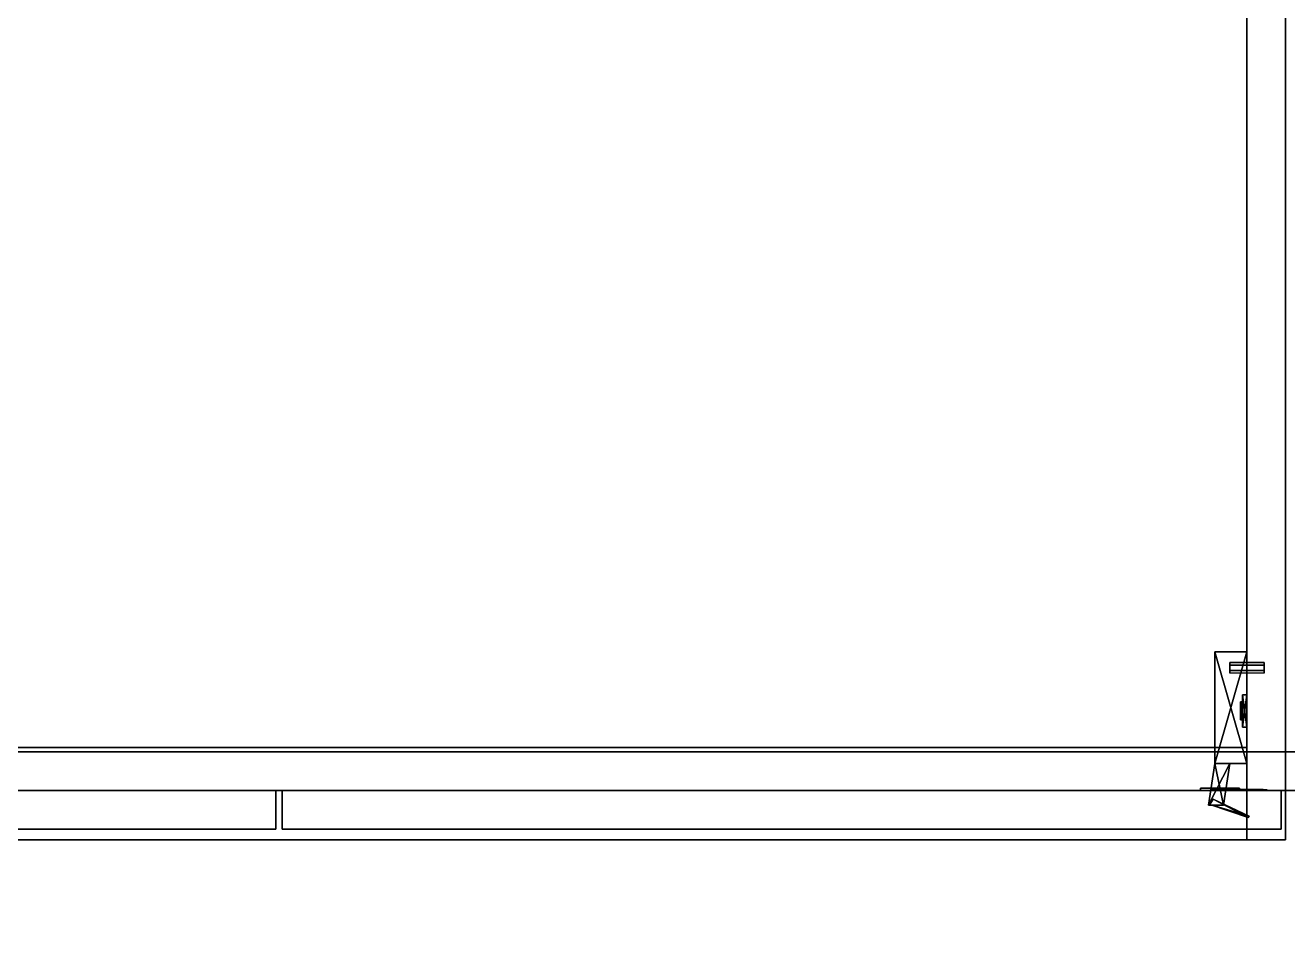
# Model space of a CAD drawing. Extents: x 0 to 5507, y -6518 to 0.
# Drawn here: x 1765 to 2352, y -2234 to -1812 of the extents above; entities that cross this region are included whole.
import ezdxf

# ---------------------------------------------------------------- set-up
doc = ezdxf.new("R2010")
doc.units = 0
for name, color, linetype in [('LAYER0', 7, 'CONTINUOUS'), ('LAYER1', 7, 'CONTINUOUS'), ('LAYER133', 254, 'CONTINUOUS'), ('LAYER134', 254, 'CONTINUOUS'), ('LAYER139', 7, 'CONTINUOUS'), ('LAYER140', 7, 'CONTINUOUS'), ('LAYER143', 7, 'CONTINUOUS'), ('LAYER168', 7, 'CONTINUOUS'), ('LAYER171', 254, 'CONTINUOUS'), ('LAYER177', 254, 'CONTINUOUS'), ('LAYER178', 28, 'CONTINUOUS'), ('LAYER179', 253, 'CONTINUOUS'), ('LAYER180', 28, 'CONTINUOUS'), ('LAYER181', 253, 'CONTINUOUS'), ('LAYER182', 254, 'CONTINUOUS'), ('LAYER536', 254, 'CONTINUOUS'), ('LAYER57', 7, 'CONTINUOUS')]:
    doc.layers.add(name, color=color, linetype=linetype)

msp = doc.modelspace()

# ---------------------------------------------------------------- linework, layer by layer
at = {"layer": 'LAYER0', "invisible_edges": 1}
for points in [[(5507, 0), (0, -6518), (0, 0), (5507, 0)], [(5507, -6518, 5), (0, 0, 5), (0, -6518, 5), (5507, -6518, 5)], [(0, 0, 5), (5507, -6518, 5), (5507, 0, 5), (0, 0, 5)], [(0, -6518), (5507, 0), (5507, -6518), (0, -6518)]]:
    msp.add_3dface(points, dxfattribs=at)
at = {"layer": 'LAYER133', "invisible_edges": 1}
for points in [[(2333, -1518, 110), (2351, -2191, 110), (2333, -2191, 110), (2333, -1518, 110)], [(2351, -2191, 110), (2333, -1518, 110), (2351, -1518, 110), (2351, -2191, 110)], [(2351, -1518, 1972), (2333, -2191, 1972), (2351, -2191, 1972), (2351, -1518, 1972)], [(2333, -2191, 1972), (2351, -1518, 1972), (2333, -1518, 1972), (2333, -2191, 1972)], [(2333, -2191, 1972), (2333, -1518, 110), (2333, -2191, 110), (2333, -2191, 1972)], [(2333, -1518, 110), (2333, -2191, 1972), (2333, -1518, 1972), (2333, -1518, 110)], [(2351, -1518, 1972), (2351, -2191, 110), (2351, -1518, 110), (2351, -1518, 1972)], [(2351, -2191, 110), (2351, -1518, 1972), (2351, -2191, 1972), (2351, -2191, 110)], [(2333, -2191, 1972), (2351, -2191, 110), (2351, -2191, 1972), (2333, -2191, 1972)], [(2351, -2191, 110), (2333, -2191, 1972), (2333, -2191, 110), (2351, -2191, 110)]]:
    msp.add_3dface(points, dxfattribs=at)
at = {"layer": 'LAYER134', "invisible_edges": 1}
for points in [[(1415, -1518, 1990), (2351, -2191, 1990), (2351, -1518, 1990), (1415, -1518, 1990)], [(2351, -2191, 1990), (1415, -1518, 1990), (1415, -2191, 1990), (2351, -2191, 1990)], [(1415, -2191, 1972), (2351, -1518, 1972), (2351, -2191, 1972), (1415, -2191, 1972)], [(2351, -1518, 1972), (1415, -2191, 1972), (1415, -1518, 1972), (2351, -1518, 1972)], [(2351, -1518, 1972), (2351, -2191, 1990), (2351, -2191, 1972), (2351, -1518, 1972)], [(2351, -2191, 1990), (2351, -1518, 1972), (2351, -1518, 1990), (2351, -2191, 1990)], [(1415, -2191, 1972), (2351, -2191, 1990), (1415, -2191, 1990), (1415, -2191, 1972)], [(2351, -2191, 1990), (1415, -2191, 1972), (2351, -2191, 1972), (2351, -2191, 1990)]]:
    msp.add_3dface(points, dxfattribs=at)
at = {"layer": 'LAYER139', "invisible_edges": 1}
for points in [[(1433, -1518, 2289), (2333, -2168, 2289), (2333, -1518, 2289), (1433, -1518, 2289)], [(2333, -2168, 2289), (1433, -1518, 2289), (1433, -2168, 2289), (2333, -2168, 2289)], [(1433, -2168, 2271), (2333, -1518, 2271), (2333, -2168, 2271), (1433, -2168, 2271)], [(2333, -1518, 2271), (1433, -2168, 2271), (1433, -1518, 2271), (2333, -1518, 2271)], [(2333, -1518, 2271), (2333, -2168, 2289), (2333, -2168, 2271), (2333, -1518, 2271)], [(2333, -2168, 2289), (2333, -1518, 2271), (2333, -1518, 2289), (2333, -2168, 2289)], [(1433, -2168, 2271), (2333, -2168, 2289), (1433, -2168, 2289), (1433, -2168, 2271)], [(2333, -2168, 2289), (1433, -2168, 2271), (2333, -2168, 2271), (2333, -2168, 2289)]]:
    msp.add_3dface(points, dxfattribs=at)
at = {"layer": 'LAYER140', "invisible_edges": 1}
for points in [[(2333, -1518, 1991), (1433, -2168, 1991), (1433, -1518, 1991), (2333, -1518, 1991)], [(1433, -2168, 1991), (2333, -1518, 1991), (2333, -2168, 1991), (1433, -2168, 1991)], [(2333, -2168, 2009), (1433, -1518, 2009), (1433, -2168, 2009), (2333, -2168, 2009)], [(1433, -1518, 2009), (2333, -2168, 2009), (2333, -1518, 2009), (1433, -1518, 2009)], [(2333, -1518, 1991), (2333, -2168, 2009), (2333, -2168, 1991), (2333, -1518, 1991)], [(2333, -2168, 2009), (2333, -1518, 1991), (2333, -1518, 2009), (2333, -2168, 2009)], [(2333, -2168, 2009), (1433, -2168, 1991), (2333, -2168, 1991), (2333, -2168, 2009)], [(1433, -2168, 1991), (2333, -2168, 2009), (1433, -2168, 2009), (1433, -2168, 1991)]]:
    msp.add_3dface(points, dxfattribs=at)
at = {"layer": 'LAYER143', "invisible_edges": 1}
for points in [[(2333, -1518, 1990), (2333, -2168, 2290), (2333, -1518, 2290), (2333, -1518, 1990)], [(2333, -2168, 2290), (2333, -1518, 1990), (2333, -2168, 1990), (2333, -2168, 2290)], [(2333, -1518, 1990), (2351, -2168, 1990), (2333, -2168, 1990), (2333, -1518, 1990)], [(2351, -2168, 1990), (2333, -1518, 1990), (2351, -1518, 1990), (2351, -2168, 1990)], [(2351, -1518, 2290), (2333, -2168, 2290), (2351, -2168, 2290), (2351, -1518, 2290)], [(2333, -2168, 2290), (2351, -1518, 2290), (2333, -1518, 2290), (2333, -2168, 2290)], [(2351, -2168, 1990), (2351, -1518, 2290), (2351, -2168, 2290), (2351, -2168, 1990)], [(2351, -1518, 2290), (2351, -2168, 1990), (2351, -1518, 1990), (2351, -1518, 2290)], [(2351, -2168, 1990), (2333, -2168, 2290), (2333, -2168, 1990), (2351, -2168, 1990)], [(2333, -2168, 2290), (2351, -2168, 1990), (2351, -2168, 2290), (2333, -2168, 2290)]]:
    msp.add_3dface(points, dxfattribs=at)
at = {"layer": 'LAYER168', "invisible_edges": 1}
for points in [[(2333, -1542.6, 2131), (1433, -2148, 2131), (1433, -1542.6, 2131), (2333, -1542.6, 2131)], [(1433, -2148, 2131), (2333, -1542.6, 2131), (2333, -2148, 2131), (1433, -2148, 2131)], [(2333, -2148, 2149), (1433, -1542.6, 2149), (1433, -2148, 2149), (2333, -2148, 2149)], [(1433, -1542.6, 2149), (2333, -2148, 2149), (2333, -1542.6, 2149), (1433, -1542.6, 2149)], [(2333, -1542.6, 2131), (2333, -2148, 2149), (2333, -2148, 2131), (2333, -1542.6, 2131)], [(2333, -2148, 2149), (2333, -1542.6, 2131), (2333, -1542.6, 2149), (2333, -2148, 2149)], [(2333, -2148, 2149), (1433, -2148, 2131), (2333, -2148, 2131), (2333, -2148, 2149)], [(1433, -2148, 2131), (2333, -2148, 2149), (1433, -2148, 2149), (1433, -2148, 2131)]]:
    msp.add_3dface(points, dxfattribs=at)
at = {"layer": 'LAYER171'}
for points in [[(2325, -2113.5, 2128.5), (2325, -2108.5, 2128.5), (2325, -2109.75, 2130.665), (2325, -2112.25, 2130.665)], [(2325, -2113.5, 2128.5), (2325, -2112.25, 2126.335), (2325, -2109.75, 2126.335), (2325, -2108.5, 2128.5)], [(2332.95, -2108, 2128.5), (2332.95, -2114, 2128.5), (2332.95, -2112.5, 2131.098), (2332.95, -2109.5, 2131.098)], [(2332.95, -2108, 2128.5), (2332.95, -2114, 2128.5), (2332.95, -2112.5, 2125.902), (2332.95, -2109.5, 2125.902)], [(2333.05, -2108, 2128.5), (2333.05, -2114, 2128.5), (2333.05, -2112.5, 2131.098), (2333.05, -2109.5, 2131.098)], [(2333.05, -2108, 2128.5), (2333.05, -2114, 2128.5), (2333.05, -2112.5, 2125.902), (2333.05, -2109.5, 2125.902)], [(2341, -2113.5, 2128.5), (2341, -2108.5, 2128.5), (2341, -2109.75, 2130.665), (2341, -2112.25, 2130.665)], [(2341, -2113.5, 2128.5), (2341, -2112.25, 2126.335), (2341, -2109.75, 2126.335), (2341, -2108.5, 2128.5)]]:
    msp.add_3dface(points, dxfattribs=at)
at = {"layer": 'LAYER177', "invisible_edges": 1}
for points in [[(1881.5, -2168, 1993), (1417, -2168, 2287), (1881.5, -2168, 2287), (1881.5, -2168, 1993)], [(1417, -2168, 2287), (1881.5, -2168, 1993), (1417, -2168, 1993), (1417, -2168, 2287)], [(1881.5, -2168, 1993), (1417, -2186, 1993), (1417, -2168, 1993), (1881.5, -2168, 1993)], [(1417, -2186, 1993), (1881.5, -2168, 1993), (1881.5, -2186, 1993), (1417, -2186, 1993)], [(1881.5, -2186, 2287), (1417, -2168, 2287), (1417, -2186, 2287), (1881.5, -2186, 2287)], [(1417, -2168, 2287), (1881.5, -2186, 2287), (1881.5, -2168, 2287), (1417, -2168, 2287)], [(1881.5, -2186, 2287), (1881.5, -2168, 1993), (1881.5, -2168, 2287), (1881.5, -2186, 2287)], [(1881.5, -2168, 1993), (1881.5, -2186, 2287), (1881.5, -2186, 1993), (1881.5, -2168, 1993)], [(1417, -2186, 1993), (1881.5, -2186, 2287), (1417, -2186, 2287), (1417, -2186, 1993)], [(1881.5, -2186, 2287), (1417, -2186, 1993), (1881.5, -2186, 1993), (1881.5, -2186, 2287)]]:
    msp.add_3dface(points, dxfattribs=at)
at = {"layer": 'LAYER178'}
for points in [[(2311.5, -2167, 2114), (2311.5, -2168, 2114), (2311.5, -2167, 2114)], [(2311.5, -2167, 2072), (2329.5, -2167, 2072), (2329.5, -2167, 2072), (2311.5, -2167, 2072)], [(2311.5, -2167, 2114), (2329.5, -2167, 2114), (2329.5, -2167, 2114), (2311.5, -2167, 2114)], [(2329.5, -2167, 2072), (2329.5, -2168, 2072), (2311.5, -2168, 2072), (2311.5, -2167, 2072)], [(2311.5, -2168, 2072), (2311.5, -2168, 2114), (2311.5, -2167, 2114), (2311.5, -2167, 2072)], [(2329.5, -2167, 2114), (2329.5, -2168, 2114), (2311.5, -2168, 2114), (2311.5, -2167, 2114)], [(2311.5, -2168, 2072), (2329.5, -2168, 2072), (2329.5, -2168, 2114), (2311.5, -2168, 2114)], [(2316.5, -2167, 2084), (2316.5, -2168, 2084), (2316.5, -2168, 2102), (2316.5, -2167, 2102)], [(2316.5, -2167, 2084), (2316.5, -2168, 2084), (2329.5, -2168, 2084), (2329.5, -2167, 2084)], [(2316.5, -2167, 2102), (2316.5, -2168, 2102), (2329.5, -2168, 2102), (2329.5, -2167, 2102)], [(2316.5, -2168, 2084), (2316.5, -2168, 2102), (2316.5, -2168, 2084)], [(2329.5, -2167, 2084), (2329.5, -2168, 2084), (2329.5, -2168, 2072), (2329.5, -2167, 2072)], [(2329.5, -2167, 2102), (2329.5, -2168, 2102), (2329.5, -2168, 2114), (2329.5, -2167, 2114)], [(2329.5, -2168, 2084), (2329.5, -2168, 2072), (2329.5, -2168, 2084)], [(2329.5, -2168, 2102), (2329.5, -2168, 2114), (2329.5, -2168, 2102)]]:
    msp.add_3dface(points, dxfattribs=at)
for points, invisible_edges in [([(2311.5, -2167, 2114), (2311.5, -2167, 2072), (2316.5, -2167, 2084), (2316.5, -2167, 2102)], 10), ([(2311.5, -2167, 2072), (2316.5, -2167, 2084), (2329.5, -2167, 2084), (2329.5, -2167, 2072)], 1), ([(2311.5, -2167, 2114), (2316.5, -2167, 2102), (2329.5, -2167, 2102), (2329.5, -2167, 2114)], 1), ([(2329.5, -2167.5, 2102), (2329.5, -2167.5, 2084), (2316.5, -2167.5, 2084), (2316.5, -2167.5, 2102)], 1), ([(2333.709, -2167.5, 2098.317), (2333.5, -2167.5, 2087.5), (2329.5, -2167.5, 2084), (2329.5, -2167.5, 2102)], 5), ([(2329.5, -2167.75, 2080), (2334.475, -2167.75, 2080.99), (2333.5, -2167.75, 2087.5), (2329.5, -2167.75, 2084)], 2), ([(2334.475, -2167.75, 2105.01), (2329.5, -2167.75, 2106), (2329.5, -2167.75, 2102), (2333.5, -2167.75, 2098.5)], 8), ([(2340.5, -2167.5, 2098.5), (2340.5, -2167.5, 2087.5), (2333.5, -2167.5, 2087.5), (2333.709, -2167.5, 2098.317)], 4), ([(2334.475, -2167.75, 2080.99), (2338.692, -2167.75, 2083.808), (2337, -2167.75, 2087.5), (2333.5, -2167.75, 2087.5)], 10), ([(2338.692, -2167.75, 2102.192), (2334.475, -2167.75, 2105.01), (2333.5, -2167.75, 2098.5), (2337, -2167.75, 2098.5)], 10), ([(2338.692, -2167.75, 2083.808), (2341.51, -2167.75, 2088.025), (2340.5, -2167.75, 2087.5), (2337, -2167.75, 2087.5)], 10), ([(2341.51, -2167.75, 2097.975), (2338.692, -2167.75, 2102.192), (2337, -2167.75, 2098.5), (2340.5, -2167.75, 2098.5)], 10), ([(2341.51, -2167.75, 2088.025), (2342.5, -2167.75, 2093), (2340.5, -2167.75, 2093), (2340.5, -2167.75, 2087.5)], 10), ([(2342.5, -2167.75, 2093), (2341.51, -2167.75, 2097.975), (2340.5, -2167.75, 2098.5), (2340.5, -2167.75, 2093)], 10)]:
    msp.add_3dface(points, dxfattribs=dict(at, invisible_edges=invisible_edges))
at = {"layer": 'LAYER179'}
for points in [[(2333, -2155.5, 2086.217), (2318.079, -2155.5, 2086.217), (2333, -2103.5, 2086.217), (2333, -2155.5, 2086.217)], [(2333, -2103.5, 2086.217), (2318.079, -2155.5, 2086.217), (2318.079, -2103.5, 2086.217), (2333, -2103.5, 2086.217)], [(2333, -2103.5, 2086.217), (2318.079, -2103.5, 2086.217), (2333, -2103.5, 2099.783), (2333, -2103.5, 2086.217)], [(2333, -2103.5, 2099.783), (2318.079, -2103.5, 2086.217), (2318.079, -2103.5, 2099.783), (2333, -2103.5, 2099.783)], [(2333, -2103.5, 2099.783), (2318.079, -2103.5, 2099.783), (2333, -2155.5, 2099.783), (2333, -2103.5, 2099.783)], [(2333, -2155.5, 2099.783), (2318.079, -2103.5, 2099.783), (2318.079, -2155.5, 2099.783), (2333, -2155.5, 2099.783)], [(2318.079, -2155.5, 2086.217), (2318.079, -2155.5, 2099.783), (2318.079, -2103.5, 2086.217), (2318.079, -2155.5, 2086.217)], [(2318.079, -2103.5, 2086.217), (2318.079, -2155.5, 2099.783), (2318.079, -2103.5, 2099.783), (2318.079, -2103.5, 2086.217)], [(2331.01, -2138.5, 2119), (2333, -2138.5, 2119), (2333, -2123.5, 2119), (2331.01, -2138.5, 2119)], [(2331.01, -2138.5, 2119), (2333, -2123.5, 2119), (2331.01, -2123.5, 2119), (2331.01, -2138.5, 2119)], [(2331.01, -2123.5, 2119), (2333, -2123.5, 2119), (2333, -2123.5, 2067), (2331.01, -2123.5, 2119)], [(2331.01, -2123.5, 2119), (2333, -2123.5, 2067), (2331.01, -2123.5, 2067), (2331.01, -2123.5, 2119)], [(2331.01, -2123.5, 2067), (2333, -2123.5, 2067), (2333, -2138.5, 2067), (2331.01, -2123.5, 2067)], [(2331.01, -2123.5, 2067), (2333, -2138.5, 2067), (2331.01, -2138.5, 2067), (2331.01, -2123.5, 2067)], [(2331.01, -2138.5, 2067), (2331.01, -2138.5, 2119), (2331.01, -2123.5, 2119), (2331.01, -2138.5, 2067)], [(2331.01, -2138.5, 2067), (2331.01, -2123.5, 2119), (2331.01, -2123.5, 2067), (2331.01, -2138.5, 2067)], [(2330.016, -2131, 2106.291), (2330.016, -2126.757, 2111.087), (2331.01, -2131, 2106.291), (2330.016, -2131, 2106.291)], [(2331.01, -2131, 2106.291), (2330.016, -2126.757, 2111.087), (2331.01, -2126.757, 2111.087), (2331.01, -2131, 2106.291)], [(2330.016, -2126.757, 2111.087), (2330.016, -2131, 2115.883), (2331.01, -2126.757, 2111.087), (2330.016, -2126.757, 2111.087)], [(2331.01, -2126.757, 2111.087), (2330.016, -2131, 2115.883), (2331.01, -2131, 2115.883), (2331.01, -2126.757, 2111.087)], [(2330.016, -2131, 2115.883), (2330.016, -2126.757, 2111.087), (2330.016, -2135.243, 2111.087), (2330.016, -2131, 2115.883)], [(2330.016, -2135.243, 2111.087), (2330.016, -2126.757, 2111.087), (2330.016, -2131, 2106.291), (2330.016, -2135.243, 2111.087)], [(2330.016, -2131, 2070.117), (2330.016, -2126.757, 2074.913), (2331.01, -2131, 2070.117), (2330.016, -2131, 2070.117)], [(2331.01, -2131, 2070.117), (2330.016, -2126.757, 2074.913), (2331.01, -2126.757, 2074.913), (2331.01, -2131, 2070.117)], [(2330.016, -2126.757, 2074.913), (2330.016, -2131, 2079.709), (2331.01, -2126.757, 2074.913), (2330.016, -2126.757, 2074.913)], [(2331.01, -2126.757, 2074.913), (2330.016, -2131, 2079.709), (2331.01, -2131, 2079.709), (2331.01, -2126.757, 2074.913)], [(2330.016, -2131, 2079.709), (2330.016, -2126.757, 2074.913), (2330.016, -2135.243, 2074.913), (2330.016, -2131, 2079.709)], [(2330.016, -2135.243, 2074.913), (2330.016, -2126.757, 2074.913), (2330.016, -2131, 2070.117), (2330.016, -2135.243, 2074.913)], [(2331.01, -2131, 2115.883), (2331.01, -2126.757, 2111.087), (2331.01, -2131, 2106.291), (2331.01, -2131, 2115.883)], [(2331.01, -2131, 2079.709), (2331.01, -2126.757, 2074.913), (2331.01, -2131, 2070.117), (2331.01, -2131, 2079.709)], [(2330.016, -2135.243, 2111.087), (2330.016, -2131, 2106.291), (2331.01, -2135.243, 2111.087), (2330.016, -2135.243, 2111.087)], [(2331.01, -2135.243, 2111.087), (2330.016, -2131, 2106.291), (2331.01, -2131, 2106.291), (2331.01, -2135.243, 2111.087)], [(2331.01, -2131, 2115.883), (2330.016, -2131, 2115.883), (2331.01, -2135.243, 2111.087), (2331.01, -2131, 2115.883)], [(2331.01, -2135.243, 2111.087), (2330.016, -2131, 2115.883), (2330.016, -2135.243, 2111.087), (2331.01, -2135.243, 2111.087)], [(2330.016, -2135.243, 2074.913), (2330.016, -2131, 2070.117), (2331.01, -2135.243, 2074.913), (2330.016, -2135.243, 2074.913)], [(2331.01, -2135.243, 2074.913), (2330.016, -2131, 2070.117), (2331.01, -2131, 2070.117), (2331.01, -2135.243, 2074.913)], [(2331.01, -2131, 2079.709), (2330.016, -2131, 2079.709), (2331.01, -2135.243, 2074.913), (2331.01, -2131, 2079.709)], [(2331.01, -2135.243, 2074.913), (2330.016, -2131, 2079.709), (2330.016, -2135.243, 2074.913), (2331.01, -2135.243, 2074.913)], [(2331.01, -2131, 2115.883), (2331.01, -2131, 2106.291), (2331.01, -2135.243, 2111.087), (2331.01, -2131, 2115.883)], [(2331.01, -2131, 2079.709), (2331.01, -2131, 2070.117), (2331.01, -2135.243, 2074.913), (2331.01, -2131, 2079.709)], [(2333, -2138.5, 2067), (2333, -2138.5, 2119), (2331.01, -2138.5, 2119), (2333, -2138.5, 2067)], [(2333, -2138.5, 2067), (2331.01, -2138.5, 2119), (2331.01, -2138.5, 2067), (2333, -2138.5, 2067)], [(2322.058, -2174.865, 2086.217), (2315.094, -2174.865, 2086.217), (2325.042, -2155.5, 2086.217), (2322.058, -2174.865, 2086.217)], [(2325.042, -2155.5, 2086.217), (2315.094, -2174.865, 2086.217), (2318.079, -2155.5, 2086.217), (2325.042, -2155.5, 2086.217)], [(2322.058, -2174.865, 2099.783), (2318.079, -2155.5, 2099.783), (2315.094, -2174.865, 2099.783), (2322.058, -2174.865, 2099.783)], [(2315.094, -2174.865, 2086.217), (2315.094, -2174.865, 2099.783), (2318.079, -2155.5, 2086.217), (2315.094, -2174.865, 2086.217)], [(2318.079, -2155.5, 2086.217), (2315.094, -2174.865, 2099.783), (2318.079, -2155.5, 2099.783), (2318.079, -2155.5, 2086.217)], [(2325.042, -2155.5, 2099.783), (2318.079, -2155.5, 2099.783), (2322.058, -2174.865, 2099.783), (2325.042, -2155.5, 2099.783)], [(2317.308, -2172.075, 2087.348), (2333.591, -2180.5, 2087.348), (2315.818, -2174.456, 2087.348), (2317.308, -2172.075, 2087.348)], [(2317.308, -2172.075, 2098.652), (2315.818, -2174.456, 2098.652), (2334.082, -2179.923, 2098.652), (2317.308, -2172.075, 2098.652)], [(2334.082, -2179.923, 2098.652), (2315.818, -2174.456, 2098.652), (2333.591, -2180.5, 2098.652), (2334.082, -2179.923, 2098.652)], [(2333.591, -2180.5, 2087.348), (2333.591, -2180.5, 2098.652), (2315.818, -2174.456, 2087.348), (2333.591, -2180.5, 2087.348)], [(2315.818, -2174.456, 2087.348), (2333.591, -2180.5, 2098.652), (2315.818, -2174.456, 2098.652), (2315.818, -2174.456, 2087.348)], [(2334.082, -2179.923, 2087.348), (2333.591, -2180.5, 2087.348), (2317.308, -2172.075, 2087.348), (2334.082, -2179.923, 2087.348)]]:
    msp.add_3dface(points, dxfattribs=at)
at = {"layer": 'LAYER180'}
for points in [[(2311.5, -2167, 2208), (2311.5, -2168, 2208), (2311.5, -2167, 2208)], [(2311.5, -2167, 2166), (2329.5, -2167, 2166), (2329.5, -2167, 2166), (2311.5, -2167, 2166)], [(2311.5, -2167, 2208), (2329.5, -2167, 2208), (2329.5, -2167, 2208), (2311.5, -2167, 2208)], [(2329.5, -2167, 2166), (2329.5, -2168, 2166), (2311.5, -2168, 2166), (2311.5, -2167, 2166)], [(2311.5, -2168, 2166), (2311.5, -2168, 2208), (2311.5, -2167, 2208), (2311.5, -2167, 2166)], [(2329.5, -2167, 2208), (2329.5, -2168, 2208), (2311.5, -2168, 2208), (2311.5, -2167, 2208)], [(2311.5, -2168, 2166), (2329.5, -2168, 2166), (2329.5, -2168, 2208), (2311.5, -2168, 2208)], [(2316.5, -2167, 2178), (2316.5, -2168, 2178), (2316.5, -2168, 2196), (2316.5, -2167, 2196)], [(2316.5, -2167, 2178), (2316.5, -2168, 2178), (2329.5, -2168, 2178), (2329.5, -2167, 2178)], [(2316.5, -2167, 2196), (2316.5, -2168, 2196), (2329.5, -2168, 2196), (2329.5, -2167, 2196)], [(2316.5, -2168, 2178), (2316.5, -2168, 2196), (2316.5, -2168, 2178)], [(2329.5, -2167, 2178), (2329.5, -2168, 2178), (2329.5, -2168, 2166), (2329.5, -2167, 2166)], [(2329.5, -2167, 2196), (2329.5, -2168, 2196), (2329.5, -2168, 2208), (2329.5, -2167, 2208)], [(2329.5, -2168, 2178), (2329.5, -2168, 2166), (2329.5, -2168, 2178)], [(2329.5, -2168, 2196), (2329.5, -2168, 2208), (2329.5, -2168, 2196)]]:
    msp.add_3dface(points, dxfattribs=at)
for points, invisible_edges in [([(2311.5, -2167, 2208), (2311.5, -2167, 2166), (2316.5, -2167, 2178), (2316.5, -2167, 2196)], 10), ([(2311.5, -2167, 2166), (2316.5, -2167, 2178), (2329.5, -2167, 2178), (2329.5, -2167, 2166)], 1), ([(2311.5, -2167, 2208), (2316.5, -2167, 2196), (2329.5, -2167, 2196), (2329.5, -2167, 2208)], 1), ([(2329.5, -2167.5, 2196), (2329.5, -2167.5, 2178), (2316.5, -2167.5, 2178), (2316.5, -2167.5, 2196)], 1), ([(2333.709, -2167.5, 2192.317), (2333.5, -2167.5, 2181.5), (2329.5, -2167.5, 2178), (2329.5, -2167.5, 2196)], 5), ([(2329.5, -2167.75, 2174), (2334.475, -2167.75, 2174.99), (2333.5, -2167.75, 2181.5), (2329.5, -2167.75, 2178)], 2), ([(2334.475, -2167.75, 2199.01), (2329.5, -2167.75, 2200), (2329.5, -2167.75, 2196), (2333.5, -2167.75, 2192.5)], 8), ([(2340.5, -2167.5, 2192.5), (2340.5, -2167.5, 2181.5), (2333.5, -2167.5, 2181.5), (2333.709, -2167.5, 2192.317)], 4), ([(2334.475, -2167.75, 2174.99), (2338.692, -2167.75, 2177.808), (2337, -2167.75, 2181.5), (2333.5, -2167.75, 2181.5)], 10), ([(2338.692, -2167.75, 2196.192), (2334.475, -2167.75, 2199.01), (2333.5, -2167.75, 2192.5), (2337, -2167.75, 2192.5)], 10), ([(2338.692, -2167.75, 2177.808), (2341.51, -2167.75, 2182.025), (2340.5, -2167.75, 2181.5), (2337, -2167.75, 2181.5)], 10), ([(2341.51, -2167.75, 2191.975), (2338.692, -2167.75, 2196.192), (2337, -2167.75, 2192.5), (2340.5, -2167.75, 2192.5)], 10), ([(2341.51, -2167.75, 2182.025), (2342.5, -2167.75, 2187), (2340.5, -2167.75, 2187), (2340.5, -2167.75, 2181.5)], 10), ([(2342.5, -2167.75, 2187), (2341.51, -2167.75, 2191.975), (2340.5, -2167.75, 2192.5), (2340.5, -2167.75, 2187)], 10)]:
    msp.add_3dface(points, dxfattribs=dict(at, invisible_edges=invisible_edges))
at = {"layer": 'LAYER181'}
for points in [[(2333, -2155.5, 2180.217), (2318.079, -2155.5, 2180.217), (2333, -2103.5, 2180.217), (2333, -2155.5, 2180.217)], [(2333, -2103.5, 2180.217), (2318.079, -2155.5, 2180.217), (2318.079, -2103.5, 2180.217), (2333, -2103.5, 2180.217)], [(2333, -2103.5, 2180.217), (2318.079, -2103.5, 2180.217), (2333, -2103.5, 2193.783), (2333, -2103.5, 2180.217)], [(2333, -2103.5, 2193.783), (2318.079, -2103.5, 2180.217), (2318.079, -2103.5, 2193.783), (2333, -2103.5, 2193.783)], [(2333, -2103.5, 2193.783), (2318.079, -2103.5, 2193.783), (2333, -2155.5, 2193.783), (2333, -2103.5, 2193.783)], [(2333, -2155.5, 2193.783), (2318.079, -2103.5, 2193.783), (2318.079, -2155.5, 2193.783), (2333, -2155.5, 2193.783)], [(2318.079, -2155.5, 2180.217), (2318.079, -2155.5, 2193.783), (2318.079, -2103.5, 2180.217), (2318.079, -2155.5, 2180.217)], [(2318.079, -2103.5, 2180.217), (2318.079, -2155.5, 2193.783), (2318.079, -2103.5, 2193.783), (2318.079, -2103.5, 2180.217)], [(2331.01, -2138.5, 2213), (2333, -2138.5, 2213), (2333, -2123.5, 2213), (2331.01, -2138.5, 2213)], [(2331.01, -2138.5, 2213), (2333, -2123.5, 2213), (2331.01, -2123.5, 2213), (2331.01, -2138.5, 2213)], [(2331.01, -2123.5, 2213), (2333, -2123.5, 2213), (2333, -2123.5, 2161), (2331.01, -2123.5, 2213)], [(2331.01, -2123.5, 2213), (2333, -2123.5, 2161), (2331.01, -2123.5, 2161), (2331.01, -2123.5, 2213)], [(2331.01, -2123.5, 2161), (2333, -2123.5, 2161), (2333, -2138.5, 2161), (2331.01, -2123.5, 2161)], [(2331.01, -2123.5, 2161), (2333, -2138.5, 2161), (2331.01, -2138.5, 2161), (2331.01, -2123.5, 2161)], [(2331.01, -2138.5, 2161), (2331.01, -2138.5, 2213), (2331.01, -2123.5, 2213), (2331.01, -2138.5, 2161)], [(2331.01, -2138.5, 2161), (2331.01, -2123.5, 2213), (2331.01, -2123.5, 2161), (2331.01, -2138.5, 2161)], [(2330.016, -2131, 2200.291), (2330.016, -2126.757, 2205.087), (2331.01, -2131, 2200.291), (2330.016, -2131, 2200.291)], [(2331.01, -2131, 2200.291), (2330.016, -2126.757, 2205.087), (2331.01, -2126.757, 2205.087), (2331.01, -2131, 2200.291)], [(2330.016, -2126.757, 2205.087), (2330.016, -2131, 2209.883), (2331.01, -2126.757, 2205.087), (2330.016, -2126.757, 2205.087)], [(2331.01, -2126.757, 2205.087), (2330.016, -2131, 2209.883), (2331.01, -2131, 2209.883), (2331.01, -2126.757, 2205.087)], [(2330.016, -2131, 2209.883), (2330.016, -2126.757, 2205.087), (2330.016, -2135.243, 2205.087), (2330.016, -2131, 2209.883)], [(2330.016, -2135.243, 2205.087), (2330.016, -2126.757, 2205.087), (2330.016, -2131, 2200.291), (2330.016, -2135.243, 2205.087)], [(2330.016, -2131, 2164.117), (2330.016, -2126.757, 2168.913), (2331.01, -2131, 2164.117), (2330.016, -2131, 2164.117)], [(2331.01, -2131, 2164.117), (2330.016, -2126.757, 2168.913), (2331.01, -2126.757, 2168.913), (2331.01, -2131, 2164.117)], [(2330.016, -2126.757, 2168.913), (2330.016, -2131, 2173.709), (2331.01, -2126.757, 2168.913), (2330.016, -2126.757, 2168.913)], [(2331.01, -2126.757, 2168.913), (2330.016, -2131, 2173.709), (2331.01, -2131, 2173.709), (2331.01, -2126.757, 2168.913)], [(2330.016, -2131, 2173.709), (2330.016, -2126.757, 2168.913), (2330.016, -2135.243, 2168.913), (2330.016, -2131, 2173.709)], [(2330.016, -2135.243, 2168.913), (2330.016, -2126.757, 2168.913), (2330.016, -2131, 2164.117), (2330.016, -2135.243, 2168.913)], [(2331.01, -2131, 2209.883), (2331.01, -2126.757, 2205.087), (2331.01, -2131, 2200.291), (2331.01, -2131, 2209.883)], [(2331.01, -2131, 2173.709), (2331.01, -2126.757, 2168.913), (2331.01, -2131, 2164.117), (2331.01, -2131, 2173.709)], [(2330.016, -2135.243, 2205.087), (2330.016, -2131, 2200.291), (2331.01, -2135.243, 2205.087), (2330.016, -2135.243, 2205.087)], [(2331.01, -2135.243, 2205.087), (2330.016, -2131, 2200.291), (2331.01, -2131, 2200.291), (2331.01, -2135.243, 2205.087)], [(2331.01, -2131, 2209.883), (2330.016, -2131, 2209.883), (2331.01, -2135.243, 2205.087), (2331.01, -2131, 2209.883)], [(2331.01, -2135.243, 2205.087), (2330.016, -2131, 2209.883), (2330.016, -2135.243, 2205.087), (2331.01, -2135.243, 2205.087)], [(2330.016, -2135.243, 2168.913), (2330.016, -2131, 2164.117), (2331.01, -2135.243, 2168.913), (2330.016, -2135.243, 2168.913)], [(2331.01, -2135.243, 2168.913), (2330.016, -2131, 2164.117), (2331.01, -2131, 2164.117), (2331.01, -2135.243, 2168.913)], [(2331.01, -2131, 2173.709), (2330.016, -2131, 2173.709), (2331.01, -2135.243, 2168.913), (2331.01, -2131, 2173.709)], [(2331.01, -2135.243, 2168.913), (2330.016, -2131, 2173.709), (2330.016, -2135.243, 2168.913), (2331.01, -2135.243, 2168.913)], [(2331.01, -2131, 2209.883), (2331.01, -2131, 2200.291), (2331.01, -2135.243, 2205.087), (2331.01, -2131, 2209.883)], [(2331.01, -2131, 2173.709), (2331.01, -2131, 2164.117), (2331.01, -2135.243, 2168.913), (2331.01, -2131, 2173.709)], [(2333, -2138.5, 2161), (2333, -2138.5, 2213), (2331.01, -2138.5, 2213), (2333, -2138.5, 2161)], [(2333, -2138.5, 2161), (2331.01, -2138.5, 2213), (2331.01, -2138.5, 2161), (2333, -2138.5, 2161)], [(2322.058, -2174.865, 2180.217), (2315.094, -2174.865, 2180.217), (2325.042, -2155.5, 2180.217), (2322.058, -2174.865, 2180.217)], [(2325.042, -2155.5, 2180.217), (2315.094, -2174.865, 2180.217), (2318.079, -2155.5, 2180.217), (2325.042, -2155.5, 2180.217)], [(2322.058, -2174.865, 2193.783), (2318.079, -2155.5, 2193.783), (2315.094, -2174.865, 2193.783), (2322.058, -2174.865, 2193.783)], [(2315.094, -2174.865, 2180.217), (2315.094, -2174.865, 2193.783), (2318.079, -2155.5, 2180.217), (2315.094, -2174.865, 2180.217)], [(2318.079, -2155.5, 2180.217), (2315.094, -2174.865, 2193.783), (2318.079, -2155.5, 2193.783), (2318.079, -2155.5, 2180.217)], [(2325.042, -2155.5, 2193.783), (2318.079, -2155.5, 2193.783), (2322.058, -2174.865, 2193.783), (2325.042, -2155.5, 2193.783)], [(2317.308, -2172.075, 2181.348), (2333.591, -2180.5, 2181.348), (2315.818, -2174.456, 2181.348), (2317.308, -2172.075, 2181.348)], [(2317.308, -2172.075, 2192.652), (2315.818, -2174.456, 2192.652), (2334.082, -2179.923, 2192.652), (2317.308, -2172.075, 2192.652)], [(2334.082, -2179.923, 2192.652), (2315.818, -2174.456, 2192.652), (2333.591, -2180.5, 2192.652), (2334.082, -2179.923, 2192.652)], [(2333.591, -2180.5, 2181.348), (2333.591, -2180.5, 2192.652), (2315.818, -2174.456, 2181.348), (2333.591, -2180.5, 2181.348)], [(2315.818, -2174.456, 2181.348), (2333.591, -2180.5, 2192.652), (2315.818, -2174.456, 2192.652), (2315.818, -2174.456, 2181.348)], [(2334.082, -2179.923, 2181.348), (2333.591, -2180.5, 2181.348), (2317.308, -2172.075, 2181.348), (2334.082, -2179.923, 2181.348)]]:
    msp.add_3dface(points, dxfattribs=at)
at = {"layer": 'LAYER182', "invisible_edges": 1}
for points in [[(1884.5, -2168, 2287), (2349, -2168, 1993), (1884.5, -2168, 1993), (1884.5, -2168, 2287)], [(2349, -2168, 1993), (1884.5, -2168, 2287), (2349, -2168, 2287), (2349, -2168, 1993)], [(1884.5, -2186, 1993), (2349, -2168, 1993), (2349, -2186, 1993), (1884.5, -2186, 1993)], [(2349, -2168, 1993), (1884.5, -2186, 1993), (1884.5, -2168, 1993), (2349, -2168, 1993)], [(1884.5, -2168, 2287), (2349, -2186, 2287), (2349, -2168, 2287), (1884.5, -2168, 2287)], [(2349, -2186, 2287), (1884.5, -2168, 2287), (1884.5, -2186, 2287), (2349, -2186, 2287)], [(1884.5, -2186, 1993), (1884.5, -2168, 2287), (1884.5, -2168, 1993), (1884.5, -2186, 1993)], [(1884.5, -2168, 2287), (1884.5, -2186, 1993), (1884.5, -2186, 2287), (1884.5, -2168, 2287)], [(2349, -2186, 2287), (2349, -2168, 1993), (2349, -2168, 2287), (2349, -2186, 2287)], [(2349, -2168, 1993), (2349, -2186, 2287), (2349, -2186, 1993), (2349, -2168, 1993)], [(2349, -2186, 2287), (1884.5, -2186, 1993), (2349, -2186, 1993), (2349, -2186, 2287)], [(1884.5, -2186, 1993), (2349, -2186, 2287), (1884.5, -2186, 2287), (1884.5, -2186, 1993)]]:
    msp.add_3dface(points, dxfattribs=at)
at = {"layer": 'LAYER536', "invisible_edges": 1}
for points in [[(3075, -2150, 2360), (1415, -2150, 2290), (1415, -2150, 2360), (3075, -2150, 2360)], [(1415, -2150, 2290), (3075, -2150, 2360), (3075, -2150, 2290), (1415, -2150, 2290)], [(3075, -2168, 2290), (1415, -2150, 2290), (3075, -2150, 2290), (3075, -2168, 2290)], [(1415, -2150, 2290), (3075, -2168, 2290), (1415, -2168, 2290), (1415, -2150, 2290)], [(1415, -2168, 2360), (3075, -2150, 2360), (1415, -2150, 2360), (1415, -2168, 2360)], [(3075, -2150, 2360), (1415, -2168, 2360), (3075, -2168, 2360), (3075, -2150, 2360)], [(3075, -2168, 2290), (1415, -2168, 2360), (1415, -2168, 2290), (3075, -2168, 2290)], [(1415, -2168, 2360), (3075, -2168, 2290), (3075, -2168, 2360), (1415, -2168, 2360)]]:
    msp.add_3dface(points, dxfattribs=at)
at = {"layer": 'LAYER57', "invisible_edges": 1}
for points in [[(2351, -1518, 110), (2369, -2168, 110), (2351, -2168, 110), (2351, -1518, 110)], [(2369, -2168, 110), (2351, -1518, 110), (2369, -1518, 110), (2369, -2168, 110)], [(2369, -1518, 2290), (2351, -2168, 2290), (2369, -2168, 2290), (2369, -1518, 2290)], [(2351, -2168, 2290), (2369, -1518, 2290), (2351, -1518, 2290), (2351, -2168, 2290)], [(2351, -2168, 2290), (2351, -1518, 110), (2351, -2168, 110), (2351, -2168, 2290)], [(2351, -1518, 110), (2351, -2168, 2290), (2351, -1518, 2290), (2351, -1518, 110)], [(2351, -2168, 2290), (2369, -2168, 110), (2369, -2168, 2290), (2351, -2168, 2290)], [(2369, -2168, 110), (2351, -2168, 2290), (2351, -2168, 110), (2369, -2168, 110)]]:
    msp.add_3dface(points, dxfattribs=at)

# ---------------------------------------------------------------- meshes
at = {"layer": 'LAYER1'}
mesh = msp.add_polymesh((3, 2), dxfattribs=at)
for k, corner in enumerate([(3052, -1518, 2340), (1039, -1518, 2340), (3052, -6518, 2340), (3052, -1518, 2340), (3202, -6518, 2340), (3202, -1368, 2340)]):
    mesh.set_mesh_vertex(divmod(k, 2), corner)
at = {"layer": 'LAYER171'}
mesh = msp.add_polymesh((2, 6), dxfattribs=dict(at, n_close=True))
for k, corner in enumerate([(2325, -2113.5, 2128.5), (2325, -2112.25, 2130.665), (2325, -2109.75, 2130.665), (2325, -2108.5, 2128.5), (2325, -2109.75, 2126.335), (2325, -2112.25, 2126.335), (2341, -2113.5, 2128.5), (2341, -2112.25, 2130.665), (2341, -2109.75, 2130.665), (2341, -2108.5, 2128.5), (2341, -2109.75, 2126.335), (2341, -2112.25, 2126.335)]):
    mesh.set_mesh_vertex(divmod(k, 6), corner)
mesh = msp.add_polymesh((2, 6), dxfattribs=dict(at, n_close=True))
for k, corner in enumerate([(2332.95, -2114, 2128.5), (2332.95, -2112.5, 2131.098), (2332.95, -2109.5, 2131.098), (2332.95, -2108, 2128.5), (2332.95, -2109.5, 2125.902), (2332.95, -2112.5, 2125.902), (2333.05, -2114, 2128.5), (2333.05, -2112.5, 2131.098), (2333.05, -2109.5, 2131.098), (2333.05, -2108, 2128.5), (2333.05, -2109.5, 2125.902), (2333.05, -2112.5, 2125.902)]):
    mesh.set_mesh_vertex(divmod(k, 6), corner)
at = {"layer": 'LAYER178'}
mesh = msp.add_polymesh((2, 9), dxfattribs=at)
for k, corner in enumerate([(2329.5, -2167.75, 2080), (2334.475, -2167.75, 2080.99), (2338.692, -2167.75, 2083.808), (2341.51, -2167.75, 2088.025), (2342.5, -2167.75, 2093), (2341.51, -2167.75, 2097.975), (2338.692, -2167.75, 2102.192), (2334.475, -2167.75, 2105.01), (2329.5, -2167.75, 2106), (2329.5, -2168, 2080), (2334.475, -2168, 2080.99), (2338.692, -2168, 2083.808), (2341.51, -2168, 2088.025), (2342.5, -2168, 2093), (2341.51, -2168, 2097.975), (2338.692, -2168, 2102.192), (2334.475, -2168, 2105.01), (2329.5, -2168, 2106)]):
    mesh.set_mesh_vertex(divmod(k, 9), corner)
at = {"layer": 'LAYER180'}
mesh = msp.add_polymesh((2, 9), dxfattribs=at)
for k, corner in enumerate([(2329.5, -2167.75, 2174), (2334.475, -2167.75, 2174.99), (2338.692, -2167.75, 2177.808), (2341.51, -2167.75, 2182.025), (2342.5, -2167.75, 2187), (2341.51, -2167.75, 2191.975), (2338.692, -2167.75, 2196.192), (2334.475, -2167.75, 2199.01), (2329.5, -2167.75, 2200), (2329.5, -2168, 2174), (2334.475, -2168, 2174.99), (2338.692, -2168, 2177.808), (2341.51, -2168, 2182.025), (2342.5, -2168, 2187), (2341.51, -2168, 2191.975), (2338.692, -2168, 2196.192), (2334.475, -2168, 2199.01), (2329.5, -2168, 2200)]):
    mesh.set_mesh_vertex(divmod(k, 9), corner)

doc.saveas('drawing.dxf')
